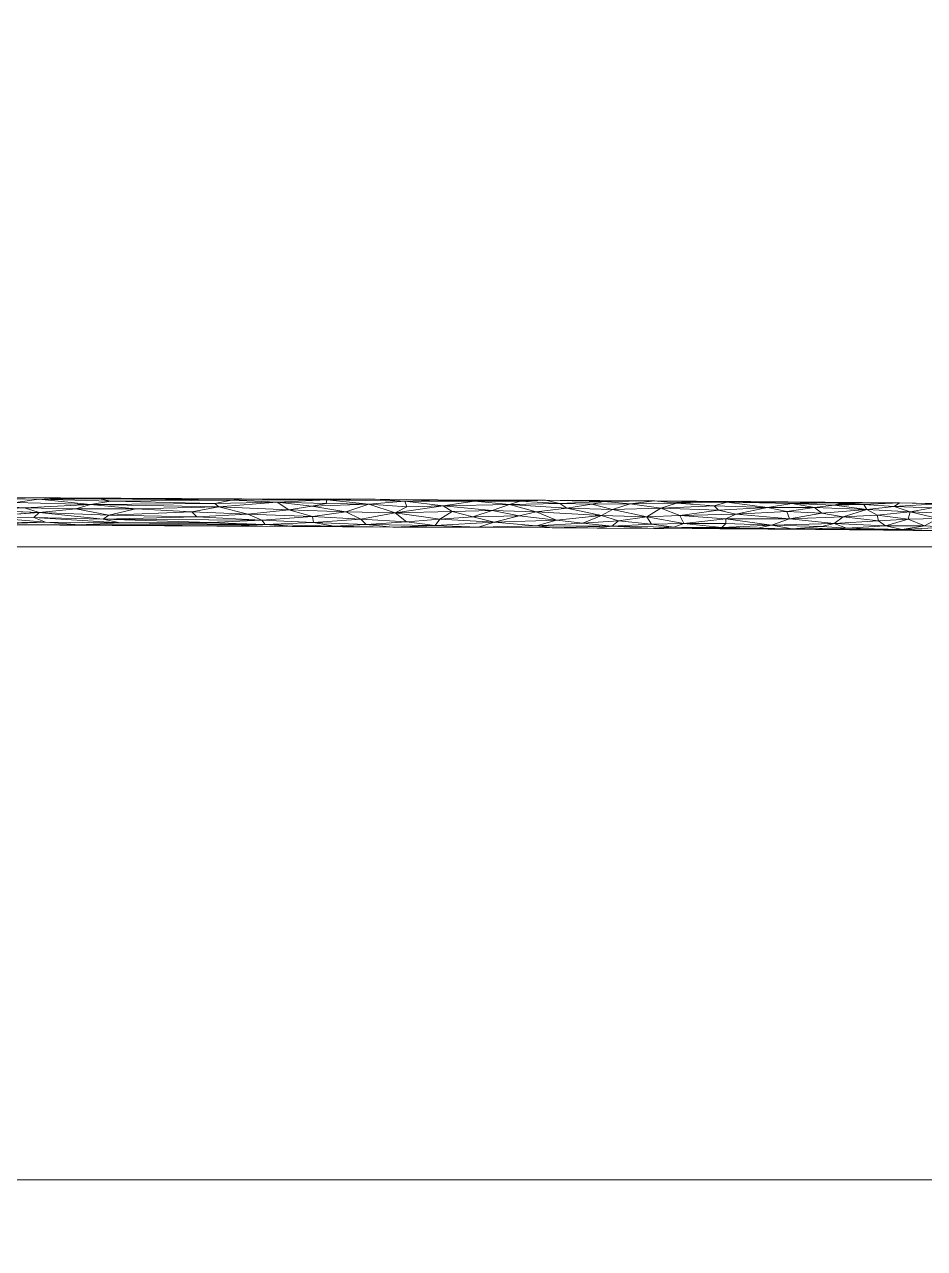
# Model space of a CAD drawing. Header units: inches. Extents: x -1767 to 184, y -1065 to 157.
# Drawn here: x -720.3 to -711.77, y -222.65 to -211.04 of the extents above; entities that cross this region are included whole.
import ezdxf

# ---------------------------------------------------------------- set-up
doc = ezdxf.new("R2010")
doc.units = ezdxf.units.IN
doc.header["$MEASUREMENT"] = 0
for name, color, linetype, lineweight in [('A-DETL-GENF', 92, 'Continuous', 9), ('E-LITE-EQPM', 33, 'Continuous', 9), ('G-IMPT', 8, 'Continuous', 9)]:
    doc.layers.add(name, color=color, linetype=linetype, lineweight=lineweight)

# ---------------------------------------------------------------- blocks, each defined once
blk = doc.blocks.new('flos_pendant16 - flos_pendant - 3D View - _3D__dwg_FLOS_AIM_Pendant_Lamps_dwg-2425-_3D_-5700993-FIRST FLOOR')
at = {"layer": 'G-IMPT'}
for p, q in [((-33.61, 1.113), (-35.667, 1.124)), ((-34.089, 1.083), (-35.667, 1.124)), ((-34.089, 1.083), (-35.483, 1.102)), ((-34.089, 1.083), (-33.61, 1.113)), ((-34.089, 1.083), (-33.61, 1.113)), ((-33.432, 1.094), (-34.089, 1.082)), ((-32.741, 1.091), (-34.089, 1.083)), ((-34.089, 1.083), (-32.741, 1.091)), ((-33.432, 1.094), (-33.746, 1.105)), ((-33.746, 1.105), (-33.432, 1.094)), ((-29.574, 1.097), (-33.61, 1.113)), ((-32.741, 1.091), (-33.61, 1.113)), ((-33.61, 1.113), (-29.574, 1.097)), ((-32.741, 1.091), (-33.432, 1.094)), ((-33.432, 1.094), (-33.316, 1.088)), ((-33.432, 1.094), (-32.741, 1.094)), ((-32.741, 1.091), (-29.574, 1.097)), ((-32.741, 1.091), (-32.491, 1.039)), ((-32.741, 1.091), (-29.805, 1.061)), ((-32.741, 1.091), (-32.491, 1.039)), ((-29.805, 1.061), (-32.741, 1.091)), ((-29.574, 1.097), (-29.805, 1.061)), ((-29.805, 1.061), (-29.574, 1.097)), ((-29.574, 1.097), (-27.622, 1.086)), ((-29.574, 1.097), (-27.68, 1.069)), ((-29.112, 1.09), (-27.622, 1.086)), ((-34.08, 0.789), (-35.491, 0.844)), ((-34.089, 1.083), (-34.608, 1.009)), ((-32.942, 0.965), (-34.608, 1.009)), ((-32.942, 0.965), (-34.41, 0.896)), ((-33.267, 0.872), (-34.41, 0.896)), ((-34.08, 0.789), (-34.41, 0.896)), ((-32.491, 1.039), (-34.089, 1.083)), ((-34.089, 1.083), (-32.942, 0.965)), ((-32.942, 0.965), (-34.089, 1.083)), ((-32.491, 1.039), (-34.089, 1.083)), ((-33.267, 0.872), (-34.08, 0.789)), ((-32.942, 0.965), (-33.267, 0.872)), ((-33.267, 0.872), (-32.942, 0.965)), ((-32.535, 0.734), (-33.267, 0.872)), ((-31.933, 0.869), (-33.267, 0.872)), ((-32.535, 0.734), (-33.267, 0.872)), ((-32.491, 1.039), (-32.942, 0.965)), ((-32.942, 0.965), (-30.171, 0.992)), ((-32.942, 0.965), (-30.171, 0.992)), ((-32.942, 0.965), (-31.933, 0.869)), ((-32.942, 0.965), (-30.088, 0.916)), ((-32.535, 0.734), (-31.933, 0.869)), ((-32.491, 1.039), (-29.805, 1.061)), ((-32.491, 1.039), (-30.171, 0.992)), ((-31.933, 0.869), (-30.088, 0.916)), ((-31.933, 0.869), (-30.685, 0.803)), ((-30.088, 0.916), (-30.685, 0.803)), ((-30.685, 0.803), (-30.088, 0.916)), ((-30.171, 0.992), (-29.805, 1.061)), ((-30.171, 0.992), (-28.791, 1.02)), ((-30.171, 0.992), (-30.088, 0.916)), ((-30.171, 0.992), (-30.088, 0.916)), ((-28.791, 1.02), (-30.088, 0.916)), ((-30.088, 0.916), (-28.791, 1.02)), ((-28.53, 0.85), (-30.088, 0.916)), ((-30.088, 0.916), (-29.44, 0.753)), ((-30.088, 0.916), (-28.53, 0.85)), ((-30.088, 0.916), (-29.44, 0.753)), ((-27.68, 1.069), (-29.805, 1.061)), ((-28.791, 1.02), (-29.805, 1.061)), ((-28.791, 1.02), (-29.805, 1.061)), ((-28.53, 0.85), (-29.44, 0.753)), ((-27.68, 1.069), (-28.791, 1.02)), ((-28.53, 0.85), (-28.791, 1.02)), ((-28.018, 0.929), (-28.791, 1.02)), ((-27.694, 0.992), (-28.791, 1.02)), ((-27.694, 0.992), (-28.791, 1.02)), ((-28.53, 0.85), (-28.018, 0.929)), ((-28.53, 0.85), (-28.018, 0.929)), ((-27.262, 0.803), (-28.53, 0.85)), ((-28.002, 0.698), (-28.53, 0.85)), ((-28.126, 1.076), (-27.622, 1.086)), ((-27.622, 1.086), (-28.126, 1.076)), ((-28.018, 0.929), (-27.694, 0.992)), ((-28.018, 0.929), (-27.694, 0.992)), ((-26.748, 0.976), (-28.018, 0.929)), ((-27.262, 0.803), (-28.018, 0.929)), ((-26.605, 1.083), (-27.942, 1.073)), ((-27.68, 1.069), (-27.694, 0.992)), ((-26.748, 0.976), (-27.694, 0.992)), ((-26.605, 1.083), (-27.68, 1.069)), ((-25.951, 1.039), (-27.68, 1.069)), ((-26.748, 0.976), (-27.68, 1.069)), ((-25.951, 1.039), (-27.68, 1.069)), ((-26.605, 1.083), (-27.622, 1.086)), ((-27.262, 0.803), (-26.748, 0.976)), ((-27.262, 0.803), (-26.748, 0.976)), ((-25.951, 1.039), (-26.748, 0.976)), ((-26.748, 0.976), (-25.951, 1.039)), ((-25.901, 0.916), (-26.748, 0.976)), ((-26.16, 0.786), (-26.748, 0.976)), ((-25.901, 0.916), (-26.748, 0.976)), ((-25.214, 1.069), (-26.605, 1.083)), ((-25.951, 1.039), (-26.605, 1.083)), ((-25.214, 1.069), (-26.605, 1.083)), ((-25.951, 1.039), (-26.605, 1.083)), ((-25.096, 0.938), (-26.16, 0.786)), ((-25.096, 0.938), (-26.16, 0.786)), ((-25.901, 0.916), (-26.16, 0.786)), ((-26.16, 0.786), (-25.901, 0.916)), ((-25.951, 1.039), (-25.214, 1.069)), ((-24.395, 1.039), (-25.951, 1.039)), ((-25.951, 1.039), (-25.096, 0.938)), ((-25.951, 1.039), (-25.901, 0.916)), ((-25.951, 1.039), (-25.901, 0.916)), ((-24.395, 1.039), (-25.951, 1.039)), ((-25.096, 0.938), (-25.901, 0.916)), ((-25.901, 0.916), (-25.096, 0.938)), ((-23.974, 1.067), (-25.214, 1.069)), ((-23.974, 1.067), (-25.214, 1.069)), ((-24.395, 1.039), (-25.214, 1.069)), ((-25.214, 1.069), (-23.974, 1.067)), ((-24.571, 1.056), (-25.214, 1.065)), ((-25.214, 1.065), (-24.571, 1.056)), ((-24.395, 1.039), (-25.096, 0.938)), ((-25.096, 0.938), (-24.395, 1.039)), ((-23.622, 0.971), (-25.096, 0.938)), ((-23.622, 0.971), (-25.096, 0.938)), ((-24.892, 0.814), (-25.096, 0.938)), ((-24.007, 0.836), (-25.096, 0.938)), ((-24.892, 0.814), (-25.096, 0.938)), ((-24.892, 0.814), (-24.007, 0.836)), ((-24.007, 0.836), (-24.892, 0.814)), ((-24.571, 1.056), (-24.677, 1.05)), ((-23.974, 1.067), (-24.571, 1.056)), ((-23.416, 1.058), (-24.571, 1.056)), ((-24.395, 1.04), (-24.571, 1.056)), ((-24.436, 0.693), (-24.007, 0.836)), ((-23.974, 1.067), (-24.395, 1.039)), ((-23.383, 1.042), (-24.395, 1.039)), ((-23.622, 0.971), (-24.395, 1.039)), ((-23.622, 0.971), (-24.395, 1.039)), ((-23.622, 0.971), (-24.007, 0.836)), ((-23.622, 0.971), (-24.007, 0.836)), ((-23.023, 0.808), (-24.007, 0.836)), ((-23.405, 0.715), (-24.007, 0.836)), ((-24.007, 0.836), (-23.023, 0.808)), ((-22.822, 1.061), (-23.974, 1.067)), ((-23.383, 1.042), (-23.974, 1.067)), ((-23.416, 1.058), (-23.974, 1.067)), ((-23.383, 1.042), (-23.622, 0.971)), ((-22.503, 0.992), (-23.622, 0.971)), ((-22.346, 0.888), (-23.622, 0.971)), ((-23.023, 0.808), (-23.622, 0.971)), ((-22.346, 0.888), (-23.622, 0.971)), ((-23.023, 0.808), (-23.622, 0.971)), ((-23.416, 1.058), (-23.573, 1.041)), ((-22.822, 1.061), (-23.416, 1.058)), ((-22.991, 1.055), (-23.416, 1.058)), ((-23.196, 1.048), (-23.416, 1.058)), ((-22.822, 1.061), (-23.383, 1.042)), ((-22.503, 0.992), (-23.383, 1.042)), ((-22.346, 0.888), (-23.023, 0.808)), ((-20.397, 1.047), (-22.822, 1.061)), ((-21.522, 1.036), (-22.822, 1.061)), ((-21.89, 1.047), (-22.822, 1.061)), ((-22.822, 1.061), (-22.503, 0.992)), ((-21.522, 1.036), (-22.503, 0.992)), ((-21.522, 1.036), (-22.503, 0.992)), ((-21.788, 0.973), (-22.503, 0.992)), ((-22.346, 0.888), (-22.503, 0.992)), ((-22.346, 0.888), (-22.503, 0.992)), ((-21.788, 0.973), (-22.346, 0.888)), ((-21.574, 0.726), (-22.346, 0.888)), ((-21.326, 0.855), (-22.346, 0.888)), ((-21.326, 0.855), (-22.346, 0.888)), ((-21.574, 0.726), (-22.346, 0.888)), ((-21.89, 1.047), (-22.227, 1.05)), ((-21.89, 1.047), (-21.998, 1.046)), ((-21.89, 1.047), (-21.998, 1.046)), ((-21.056, 1.041), (-21.89, 1.047)), ((-20.397, 1.047), (-21.89, 1.047)), ((-21.788, 0.973), (-21.522, 1.036)), ((-20.939, 0.982), (-21.788, 0.973)), ((-21.788, 0.973), (-20.939, 0.982)), ((-21.788, 0.973), (-21.326, 0.855)), ((-21.788, 0.973), (-21.326, 0.855)), ((-21.574, 0.726), (-21.326, 0.855)), ((-21.326, 0.855), (-21.574, 0.726)), ((-20.397, 1.047), (-21.522, 1.036)), ((-20.939, 0.982), (-21.522, 1.036)), ((-21.522, 1.036), (-20.939, 0.982)), ((-20.939, 0.982), (-21.326, 0.855)), ((-20.939, 0.982), (-21.326, 0.855)), ((-20.254, 0.888), (-21.326, 0.855)), ((-20.254, 0.888), (-21.326, 0.855)), ((-20.562, 0.693), (-21.326, 0.855)), ((-20.939, 0.982), (-20.397, 1.047)), ((-19.905, 0.995), (-20.939, 0.982)), ((-20.939, 0.982), (-20.254, 0.888)), ((-20.562, 0.693), (-20.254, 0.888)), ((-20.397, 1.047), (-19.457, 1.042)), ((-19.905, 0.995), (-20.397, 1.047)), ((-20.397, 1.047), (-19.512, 1.031)), ((-20.302, 1.037), (-19.457, 1.042)), ((-19.905, 0.995), (-20.254, 0.888)), ((-19.064, 0.935), (-20.254, 0.888)), ((-20.254, 0.888), (-19.064, 0.935)), ((-19.831, 0.723), (-20.254, 0.888)), ((-18.97, 0.844), (-20.254, 0.888)), ((-19.831, 0.723), (-20.254, 0.888)), ((-20.254, 0.888), (-18.97, 0.844)), ((-20.013, 1.007), (-19.457, 1.042)), ((-19.345, 1.009), (-20.009, 1.006)), ((-19.345, 1.009), (-20.009, 1.006)), ((-19.905, 0.995), (-19.512, 1.031)), ((-18.786, 1.023), (-19.905, 0.995)), ((-19.905, 0.995), (-19.064, 0.935)), ((-19.905, 0.995), (-19.064, 0.935)), ((-19.831, 0.723), (-18.97, 0.844)), ((-19.512, 1.031), (-19.457, 1.042)), ((-18.786, 1.023), (-19.512, 1.031)), ((-18.25, 1.034), (-19.457, 1.042)), ((-18.786, 1.023), (-19.457, 1.042)), ((-18.891, 1.02), (-19.457, 1.042)), ((-18.786, 1.023), (-19.064, 0.935)), ((-17.879, 0.902), (-19.064, 0.935)), ((-19.064, 0.935), (-18.97, 0.844)), ((-18.97, 0.844), (-19.064, 0.935)), ((-17.879, 0.902), (-18.97, 0.844)), ((-18.585, 0.756), (-18.97, 0.844)), ((-18.97, 0.844), (-18.585, 0.756)), ((-18.786, 1.023), (-18.25, 1.034)), ((-17.343, 0.992), (-18.786, 1.023)), ((-16.606, 1.023), (-18.786, 1.023)), ((-18.786, 1.023), (-17.879, 0.902)), ((-18.585, 0.756), (-17.879, 0.902)), ((-18.585, 0.756), (-17.879, 0.902)), ((-18.462, 1.023), (-18.25, 1.034)), ((-16.606, 1.023), (-18.25, 1.034)), ((-18.125, 1.028), (-18.25, 1.034)), ((-17.343, 0.992), (-17.879, 0.902)), ((-17.343, 0.992), (-17.879, 0.902)), ((-17.879, 0.902), (-17.447, 0.814)), ((-17.879, 0.902), (-16.837, 0.902)), ((-17.879, 0.902), (-17.447, 0.814)), ((-16.837, 0.902), (-17.879, 0.902)), ((-17.447, 0.814), (-16.837, 0.902)), ((-17.343, 0.992), (-16.606, 1.023)), ((-16.226, 1.006), (-17.343, 0.992)), ((-17.343, 0.992), (-16.394, 0.951)), ((-17.343, 0.992), (-16.837, 0.902)), ((-16.394, 0.951), (-17.343, 0.992)), ((-16.394, 0.951), (-16.837, 0.902)), ((-15.668, 0.855), (-16.837, 0.902)), ((-16.675, 0.773), (-16.837, 0.902)), ((-16.675, 0.773), (-16.837, 0.902)), ((-15.668, 0.855), (-16.675, 0.773)), ((-16.606, 1.023), (-14.948, 1.003)), ((-16.226, 1.006), (-16.606, 1.023)), ((-16.606, 1.023), (-15.608, 1.005)), ((-16.606, 1.023), (-16.311, 1.005)), ((-16.226, 1.006), (-16.394, 0.951)), ((-15.74, 0.965), (-16.394, 0.951)), ((-15.668, 0.855), (-16.394, 0.951)), ((-15.845, 0.974), (-16.312, 0.978)), ((-16.312, 0.978), (-15.845, 0.974)), ((-16.242, 1.001), (-15.988, 0.986)), ((-16.242, 1.001), (-15.988, 0.986)), ((-16.226, 1.006), (-14.948, 1.003)), ((-16.226, 1.006), (-15.74, 0.965)), ((-15.74, 0.965), (-16.226, 1.006)), ((-15.668, 0.855), (-16.196, 0.696)), ((-14.948, 1.003), (-15.74, 0.965)), ((-15.066, 0.927), (-15.74, 0.965)), ((-15.668, 0.855), (-15.74, 0.965)), ((-15.066, 0.927), (-15.74, 0.965)), ((-15.066, 0.927), (-15.668, 0.855)), ((-14.706, 0.808), (-15.668, 0.855)), ((-15.443, 0.734), (-15.668, 0.855)), ((-14.948, 1.003), (-15.066, 0.927)), ((-15.066, 0.927), (-14.948, 1.003)), ((-14.093, 0.982), (-15.066, 0.927)), ((-15.066, 0.927), (-14.093, 0.982)), ((-14.217, 0.896), (-15.066, 0.927)), ((-14.706, 0.808), (-15.066, 0.927)), ((-14.217, 0.896), (-15.066, 0.927)), ((-14.706, 0.808), (-15.066, 0.927)), ((-13.832, 0.982), (-14.948, 1.003)), ((-14.093, 0.982), (-14.948, 1.003)), ((-14.948, 1.003), (-13.832, 0.982)), ((-14.217, 0.896), (-14.706, 0.808)), ((-33.943, 0.572), (-35.554, 0.517)), ((-34.08, 0.789), (-35.392, 0.698)), ((-33.943, 0.572), (-35.392, 0.698)), ((-34.201, 0.682), (-35.392, 0.698)), ((-33.943, 0.572), (-35.392, 0.698)), ((-33.943, 0.572), (-35.254, 0.558)), ((-35.254, 0.558), (-33.943, 0.572)), ((-34.201, 0.682), (-34.08, 0.789)), ((-32.28, 0.558), (-34.201, 0.682)), ((-33.943, 0.572), (-34.201, 0.682)), ((-32.656, 0.643), (-34.201, 0.682)), ((-33.943, 0.572), (-34.201, 0.682)), ((-32.656, 0.643), (-34.08, 0.789)), ((-32.535, 0.734), (-34.08, 0.789)), ((-32.28, 0.558), (-33.943, 0.572)), ((-33.187, 0.514), (-33.943, 0.572)), ((-32.28, 0.558), (-33.187, 0.514)), ((-32.656, 0.643), (-32.535, 0.734)), ((-30.578, 0.69), (-32.656, 0.643)), ((-32.28, 0.558), (-32.656, 0.643)), ((-32.656, 0.643), (-30.281, 0.566)), ((-32.656, 0.643), (-29.132, 0.621)), ((-30.281, 0.566), (-32.656, 0.643)), ((-32.535, 0.734), (-30.685, 0.803)), ((-30.578, 0.69), (-32.535, 0.734)), ((-32.28, 0.558), (-30.281, 0.566)), ((-32.28, 0.558), (-29.057, 0.525)), ((-30.578, 0.69), (-30.685, 0.803)), ((-29.44, 0.753), (-30.685, 0.803)), ((-30.578, 0.69), (-30.685, 0.803)), ((-30.578, 0.69), (-29.44, 0.753)), ((-30.578, 0.69), (-29.132, 0.621)), ((-30.281, 0.566), (-29.132, 0.621)), ((-30.281, 0.566), (-29.132, 0.621)), ((-29.057, 0.525), (-30.281, 0.566)), ((-29.057, 0.525), (-30.281, 0.566)), ((-28.002, 0.698), (-29.44, 0.753)), ((-29.132, 0.621), (-29.44, 0.753)), ((-29.132, 0.621), (-29.44, 0.753)), ((-28.002, 0.698), (-29.132, 0.621)), ((-27.982, 0.564), (-29.132, 0.621)), ((-29.057, 0.525), (-29.132, 0.621)), ((-27.982, 0.564), (-29.057, 0.525)), ((-27.262, 0.803), (-28.002, 0.698)), ((-28.002, 0.698), (-26.927, 0.643)), ((-28.002, 0.698), (-27.982, 0.564)), ((-26.927, 0.643), (-27.982, 0.564)), ((-26.808, 0.525), (-27.982, 0.564)), ((-27.518, 0.487), (-27.982, 0.564)), ((-27.262, 0.803), (-26.16, 0.786)), ((-27.262, 0.803), (-26.927, 0.643)), ((-27.262, 0.803), (-26.16, 0.786)), ((-26.16, 0.786), (-26.927, 0.643)), ((-25.912, 0.58), (-26.927, 0.643)), ((-26.808, 0.525), (-26.927, 0.643)), ((-25.912, 0.58), (-26.808, 0.525)), ((-24.892, 0.814), (-26.16, 0.786)), ((-24.892, 0.814), (-26.16, 0.786)), ((-25.17, 0.641), (-26.16, 0.786)), ((-25.912, 0.58), (-26.16, 0.786)), ((-26.16, 0.786), (-25.912, 0.58)), ((-25.17, 0.641), (-25.912, 0.58)), ((-25.912, 0.58), (-25.17, 0.641)), ((-25.274, 0.498), (-25.912, 0.58)), ((-25.274, 0.498), (-25.912, 0.58)), ((-25.17, 0.641), (-25.274, 0.498)), ((-23.96, 0.572), (-25.274, 0.498)), ((-25.274, 0.498), (-23.96, 0.572)), ((-25.17, 0.641), (-24.892, 0.814)), ((-25.17, 0.641), (-24.892, 0.814)), ((-24.436, 0.693), (-25.17, 0.641)), ((-24.436, 0.693), (-25.17, 0.641)), ((-25.17, 0.641), (-23.96, 0.572)), ((-24.436, 0.693), (-24.892, 0.814)), ((-24.892, 0.814), (-24.436, 0.693)), ((-24.436, 0.693), (-23.405, 0.715)), ((-24.436, 0.693), (-23.96, 0.572)), ((-24.312, 0.462), (-23.96, 0.572)), ((-23.405, 0.715), (-23.96, 0.572)), ((-23.405, 0.715), (-23.96, 0.572)), ((-22.572, 0.616), (-23.96, 0.572)), ((-23.017, 0.495), (-23.96, 0.572)), ((-23.023, 0.808), (-23.405, 0.715)), ((-23.405, 0.715), (-23.023, 0.808)), ((-22.572, 0.616), (-23.405, 0.715)), ((-22.572, 0.616), (-23.405, 0.715)), ((-21.574, 0.726), (-23.023, 0.808)), ((-22.572, 0.616), (-23.023, 0.808)), ((-23.023, 0.808), (-22.572, 0.616)), ((-23.017, 0.495), (-22.572, 0.616)), ((-21.986, 0.55), (-23.017, 0.495)), ((-21.574, 0.726), (-22.572, 0.616)), ((-22.572, 0.616), (-21.574, 0.726)), ((-21.986, 0.55), (-22.572, 0.616)), ((-21.986, 0.55), (-22.572, 0.616)), ((-21.986, 0.55), (-21.574, 0.726)), ((-21.574, 0.726), (-21.986, 0.55)), ((-21.194, 0.608), (-21.986, 0.55)), ((-21.34, 0.489), (-21.986, 0.55)), ((-21.34, 0.489), (-21.986, 0.55)), ((-20.562, 0.693), (-21.574, 0.726)), ((-21.194, 0.608), (-21.574, 0.726)), ((-21.34, 0.489), (-21.194, 0.608)), ((-21.194, 0.608), (-21.34, 0.489)), ((-20.562, 0.693), (-21.194, 0.608)), ((-20.463, 0.531), (-21.194, 0.608)), ((-20.562, 0.693), (-19.831, 0.723)), ((-19.74, 0.542), (-20.562, 0.693)), ((-20.562, 0.693), (-20.463, 0.531)), ((-18.585, 0.756), (-19.831, 0.723)), ((-18.808, 0.649), (-19.831, 0.723)), ((-19.74, 0.542), (-19.831, 0.723)), ((-19.831, 0.723), (-19.74, 0.542)), ((-18.808, 0.649), (-19.74, 0.542)), ((-18.585, 0.756), (-18.808, 0.649)), ((-18.808, 0.649), (-18.585, 0.756)), ((-17.392, 0.646), (-18.808, 0.649)), ((-18.808, 0.649), (-17.788, 0.506)), ((-18.808, 0.649), (-18.805, 0.542)), ((-17.392, 0.646), (-18.808, 0.649)), ((-18.585, 0.756), (-17.447, 0.814)), ((-18.585, 0.756), (-17.447, 0.814)), ((-18.585, 0.756), (-17.392, 0.646)), ((-18.585, 0.756), (-17.392, 0.646)), ((-17.392, 0.646), (-17.788, 0.506)), ((-17.392, 0.646), (-17.788, 0.506)), ((-16.394, 0.547), (-17.788, 0.506)), ((-17.788, 0.506), (-16.394, 0.547)), ((-16.675, 0.773), (-17.447, 0.814)), ((-17.392, 0.646), (-17.447, 0.814)), ((-17.392, 0.646), (-17.447, 0.814)), ((-17.447, 0.814), (-16.675, 0.773)), ((-16.675, 0.773), (-17.392, 0.646)), ((-17.392, 0.646), (-16.675, 0.773)), ((-16.196, 0.696), (-17.392, 0.646)), ((-16.394, 0.547), (-17.392, 0.646)), ((-16.394, 0.547), (-17.392, 0.646)), ((-16.196, 0.696), (-16.675, 0.773)), ((-16.394, 0.547), (-16.669, 0.476)), ((-16.669, 0.476), (-16.394, 0.547)), ((-16.196, 0.696), (-16.394, 0.547)), ((-15.41, 0.605), (-16.394, 0.547)), ((-15.259, 0.492), (-16.394, 0.547)), ((-16.122, 0.443), (-16.394, 0.547)), ((-15.443, 0.734), (-16.196, 0.696)), ((-15.443, 0.734), (-16.196, 0.696)), ((-15.41, 0.605), (-16.196, 0.696)), ((-14.706, 0.808), (-15.443, 0.734)), ((-15.443, 0.734), (-14.706, 0.808)), ((-15.443, 0.734), (-14.753, 0.638)), ((-15.443, 0.734), (-15.41, 0.605)), ((-15.443, 0.734), (-14.753, 0.638)), ((-14.753, 0.638), (-15.41, 0.605)), ((-15.41, 0.605), (-15.259, 0.492)), ((-14.753, 0.638), (-15.259, 0.492)), ((-14.706, 0.808), (-14.753, 0.638)), ((-14.706, 0.808), (-14.753, 0.638)), ((-14.085, 0.657), (-14.753, 0.638)), ((-14.39, 0.495), (-14.753, 0.638)), ((-14.753, 0.638), (-14.39, 0.495)), ((-14.085, 0.657), (-14.706, 0.808)), ((-13.964, 0.775), (-14.706, 0.808)), ((-14.085, 0.657), (-14.39, 0.495)), ((-33.624, 0.506), (-35.554, 0.517)), ((-33.187, 0.514), (-35.554, 0.517)), ((-33.539, 0.509), (-35.554, 0.517)), ((-33.539, 0.509), (-35.554, 0.517)), ((-33.539, 0.509), (-33.938, 0.515)), ((-33.187, 0.514), (-33.624, 0.506)), ((-33.624, 0.506), (-33.539, 0.509)), ((-30.13, 0.489), (-33.624, 0.506)), ((-33.187, 0.514), (-33.539, 0.509)), ((-30.13, 0.489), (-33.539, 0.509)), ((-33.539, 0.509), (-31.95, 0.506)), ((-33.539, 0.509), (-32.33, 0.509)), ((-33.187, 0.514), (-29.057, 0.525)), ((-33.187, 0.514), (-30.13, 0.489)), ((-33.187, 0.514), (-29.761, 0.492)), ((-30.13, 0.489), (-29.761, 0.492)), ((-30.13, 0.489), (-28.453, 0.478)), ((-30.13, 0.489), (-29.761, 0.488)), ((-28.453, 0.478), (-30.13, 0.489)), ((-30.13, 0.489), (-29.761, 0.488)), ((-29.057, 0.525), (-29.761, 0.492)), ((-28.453, 0.478), (-29.761, 0.492)), ((-28.453, 0.478), (-29.057, 0.525)), ((-27.518, 0.487), (-29.057, 0.525)), ((-28.453, 0.478), (-29.057, 0.525)), ((-28.453, 0.478), (-27.518, 0.487)), ((-27.16, 0.481), (-28.453, 0.478)), ((-27.192, 0.481), (-28.453, 0.481)), ((-26.215, 0.465), (-28.453, 0.478)), ((-27.222, 0.482), (-27.971, 0.483)), ((-26.808, 0.525), (-27.518, 0.487)), ((-26.215, 0.465), (-27.518, 0.487)), ((-26.215, 0.465), (-26.808, 0.525)), ((-25.274, 0.498), (-26.808, 0.525)), ((-26.215, 0.465), (-25.274, 0.498)), ((-25.274, 0.498), (-26.215, 0.465)), ((-26.215, 0.465), (-24.312, 0.462)), ((-24.312, 0.462), (-25.274, 0.498)), ((-23.017, 0.495), (-24.312, 0.462)), ((-22.668, 0.451), (-24.312, 0.462)), ((-21.34, 0.489), (-23.017, 0.495)), ((-22.668, 0.451), (-23.017, 0.495)), ((-21.34, 0.489), (-22.668, 0.451)), ((-21.667, 0.443), (-22.668, 0.451)), ((-21.667, 0.443), (-22.668, 0.451)), ((-21.34, 0.489), (-21.667, 0.443)), ((-21.34, 0.489), (-21.667, 0.443)), ((-20.411, 0.434), (-21.667, 0.443)), ((-21.34, 0.489), (-20.463, 0.531)), ((-19.963, 0.465), (-21.34, 0.489)), ((-21.34, 0.489), (-20.411, 0.434)), ((-19.74, 0.542), (-20.463, 0.531)), ((-19.963, 0.465), (-20.463, 0.531)), ((-19.963, 0.465), (-20.411, 0.434)), ((-18.94, 0.426), (-20.411, 0.434)), ((-19.74, 0.542), (-19.963, 0.465)), ((-19.74, 0.542), (-19.963, 0.465)), ((-18.94, 0.426), (-19.963, 0.465)), ((-18.893, 0.459), (-19.963, 0.465)), ((-19.963, 0.465), (-18.94, 0.426)), ((-19.652, 0.459), (-19.786, 0.458)), ((-19.652, 0.459), (-19.786, 0.458)), ((-18.805, 0.542), (-19.74, 0.542)), ((-19.74, 0.542), (-18.893, 0.459)), ((-18.893, 0.459), (-19.74, 0.542)), ((-18.376, 0.44), (-19.652, 0.459)), ((-19.135, 0.434), (-19.652, 0.459)), ((-18.376, 0.44), (-19.652, 0.459)), ((-18.376, 0.44), (-19.135, 0.434)), ((-18.376, 0.44), (-19.135, 0.434)), ((-18.94, 0.426), (-19.135, 0.434)), ((-18.94, 0.426), (-18.893, 0.459)), ((-18.096, 0.44), (-18.94, 0.426)), ((-18.376, 0.44), (-18.94, 0.426)), ((-17.332, 0.429), (-18.94, 0.426)), ((-16.815, 0.412), (-18.94, 0.426)), ((-18.805, 0.542), (-18.893, 0.459)), ((-17.788, 0.506), (-18.893, 0.459)), ((-18.096, 0.44), (-18.893, 0.459)), ((-17.788, 0.506), (-18.805, 0.542)), ((-17.788, 0.506), (-18.805, 0.542)), ((-16.815, 0.412), (-18.376, 0.44)), ((-18.125, 0.438), (-18.376, 0.44)), ((-17.788, 0.506), (-18.096, 0.44)), ((-17.332, 0.429), (-18.096, 0.44)), ((-16.669, 0.476), (-17.788, 0.506)), ((-17.332, 0.429), (-17.788, 0.506)), ((-17.332, 0.429), (-17.788, 0.506)), ((-16.669, 0.476), (-17.332, 0.429)), ((-16.122, 0.443), (-17.332, 0.429)), ((-17.191, 0.429), (-17.332, 0.43)), ((-17.332, 0.43), (-17.191, 0.429)), ((-16.298, 0.412), (-17.332, 0.429)), ((-16.815, 0.412), (-17.332, 0.429)), ((-16.298, 0.412), (-17.332, 0.429)), ((-16.815, 0.412), (-17.191, 0.429)), ((-16.666, 0.436), (-16.815, 0.412)), ((-15.234, 0.415), (-16.815, 0.412)), ((-16.815, 0.412), (-15.297, 0.399)), ((-16.298, 0.412), (-16.815, 0.412)), ((-16.122, 0.443), (-16.669, 0.476)), ((-16.298, 0.412), (-16.122, 0.443)), ((-14.882, 0.415), (-16.298, 0.412)), ((-16.298, 0.412), (-15.297, 0.399)), ((-15.259, 0.492), (-16.122, 0.443)), ((-16.122, 0.443), (-15.259, 0.492)), ((-14.882, 0.415), (-16.122, 0.443)), ((-15.234, 0.415), (-16.122, 0.443)), ((-15.234, 0.415), (-16.122, 0.443)), ((-14.882, 0.415), (-15.297, 0.399)), ((-15.234, 0.415), (-15.297, 0.399)), ((-14.005, 0.382), (-15.297, 0.399)), ((-14.277, 0.388), (-15.297, 0.399)), ((-14.39, 0.495), (-15.259, 0.492)), ((-14.882, 0.415), (-15.259, 0.492)), ((-15.107, 0.42), (-15.234, 0.415)), ((-15.107, 0.42), (-15.234, 0.415)), ((-14.277, 0.388), (-15.234, 0.415)), ((-14.39, 0.495), (-14.882, 0.415)), ((-13.895, 0.462), (-14.882, 0.415)), ((-14.005, 0.382), (-14.882, 0.415)), ((-13.895, 0.462), (-14.39, 0.495))]:
    blk.add_line(p, q, dxfattribs=at)
at = {"layer": 'G-IMPT', "flags": 128}
for points in [[(-37.813, 1.126), (-36.016, 1.122), (-37.539, 1.133), (-36.81, 1.116), (-35.667, 1.124), (-35.483, 1.102), (-34.089, 1.083)], [(-29.533, 1.094), (-27.622, 1.086), (-29.574, 1.097), (-32.741, 1.097), (-33.61, 1.113), (-35.667, 1.124), (-34.089, 1.083), (-34.608, 1.009)], [(-34.089, 1.082), (-33.432, 1.094), (-32.741, 1.094)], [(-33.316, 1.088), (-33.432, 1.094), (-32.741, 1.091)], [(-29.574, 1.097), (-27.68, 1.069), (-28.791, 1.02)], [(-34.201, 0.682), (-35.392, 0.698), (-34.08, 0.789), (-35.491, 0.844), (-34.41, 0.896), (-35.527, 0.96)], [(-29.132, 0.621), (-30.578, 0.69), (-32.535, 0.734), (-31.933, 0.869), (-32.942, 0.965), (-34.608, 1.009)], [(-34.41, 0.896), (-32.942, 0.965), (-30.088, 0.916)], [(-34.08, 0.789), (-34.41, 0.896), (-33.267, 0.872), (-34.08, 0.789), (-32.535, 0.734), (-30.685, 0.803)], [(-33.267, 0.872), (-31.933, 0.869), (-30.088, 0.916)], [(-30.171, 0.992), (-32.491, 1.039), (-32.942, 0.965)], [(-31.933, 0.869), (-30.685, 0.803), (-29.44, 0.753), (-30.578, 0.69), (-32.656, 0.643), (-32.535, 0.734)], [(-28.791, 1.02), (-30.171, 0.992), (-29.805, 1.061), (-32.491, 1.039)], [(-26.748, 0.976), (-27.694, 0.992), (-27.68, 1.069), (-29.805, 1.061)], [(-29.44, 0.753), (-28.53, 0.85), (-28.791, 1.02), (-28.018, 0.929)], [(-28.53, 0.85), (-28.002, 0.698), (-29.132, 0.621)], [(-28.002, 0.698), (-27.262, 0.803), (-28.53, 0.85)], [(-26.748, 0.976), (-28.018, 0.929), (-27.262, 0.803)], [(-27.982, 0.564), (-26.808, 0.525), (-26.927, 0.643), (-26.16, 0.786), (-26.748, 0.976)], [(-27.622, 1.086), (-26.605, 1.083), (-27.942, 1.073)], [(-26.605, 1.083), (-27.68, 1.069), (-26.748, 0.976)], [(-24.395, 1.039), (-25.214, 1.069), (-25.951, 1.039), (-25.096, 0.938)], [(-25.214, 1.069), (-23.974, 1.067), (-24.571, 1.056), (-23.416, 1.058), (-22.822, 1.061), (-23.383, 1.042)], [(-25.17, 0.641), (-23.96, 0.572), (-24.436, 0.693), (-23.405, 0.715), (-24.007, 0.836)], [(-25.096, 0.938), (-24.007, 0.836), (-24.436, 0.693)], [(-24.395, 1.04), (-24.571, 1.056), (-24.677, 1.05)], [(-23.383, 1.042), (-24.395, 1.039), (-23.974, 1.067), (-22.822, 1.061)], [(-23.383, 1.042), (-23.622, 0.971), (-22.503, 0.992), (-23.383, 1.042), (-23.974, 1.067), (-23.416, 1.058), (-22.991, 1.055)], [(-23.573, 1.041), (-23.416, 1.058), (-23.196, 1.048)], [(-22.346, 0.888), (-23.023, 0.808), (-21.574, 0.726)], [(-22.503, 0.992), (-22.822, 1.061), (-20.397, 1.047), (-21.522, 1.036)], [(-22.227, 1.05), (-21.89, 1.047), (-22.822, 1.061), (-21.522, 1.036), (-21.788, 0.973)], [(-22.503, 0.992), (-21.788, 0.973), (-22.346, 0.888)], [(-21.056, 1.041), (-21.89, 1.047), (-20.397, 1.047), (-20.939, 0.982), (-19.905, 0.995)], [(-21.326, 0.855), (-20.562, 0.693), (-19.831, 0.723)], [(-20.939, 0.982), (-20.254, 0.888), (-20.562, 0.693), (-20.463, 0.531), (-19.74, 0.542)], [(-19.905, 0.995), (-19.512, 1.031), (-20.397, 1.047)], [(-15.608, 1.005), (-16.606, 1.023), (-18.25, 1.034), (-19.457, 1.042), (-20.397, 1.047), (-19.905, 0.995), (-20.254, 0.888)], [(-20.302, 1.037), (-19.457, 1.042), (-19.512, 1.031), (-18.786, 1.023), (-19.905, 0.995)], [(-20.013, 1.007), (-19.457, 1.042), (-18.891, 1.02)], [(-18.97, 0.844), (-19.831, 0.723), (-18.585, 0.756)], [(-19.064, 0.935), (-18.786, 1.023), (-19.457, 1.042)], [(-19.064, 0.935), (-17.879, 0.902), (-18.97, 0.844)], [(-17.879, 0.902), (-18.786, 1.023), (-18.25, 1.034)], [(-17.343, 0.992), (-18.786, 1.023), (-16.606, 1.023), (-17.343, 0.992), (-16.226, 1.006), (-16.606, 1.023), (-16.311, 1.005)], [(-18.462, 1.023), (-18.25, 1.034), (-18.125, 1.028)], [(-17.447, 0.814), (-16.837, 0.902), (-17.343, 0.992)], [(-16.837, 0.902), (-15.668, 0.855), (-15.74, 0.965), (-16.394, 0.951), (-16.226, 1.006), (-14.948, 1.003), (-16.606, 1.023)], [(-16.196, 0.696), (-16.675, 0.773), (-15.668, 0.855), (-16.394, 0.951), (-16.837, 0.902)], [(-16.196, 0.696), (-15.668, 0.855), (-15.066, 0.927)], [(-14.217, 0.896), (-14.093, 0.982), (-14.948, 1.003), (-15.74, 0.965)], [(-14.706, 0.808), (-15.668, 0.855), (-15.443, 0.734)], [(-13.964, 0.775), (-14.706, 0.808), (-14.217, 0.896)], [(-33.187, 0.514), (-33.539, 0.509), (-35.554, 0.517), (-36.67, 0.594)], [(-35.254, 0.558), (-35.554, 0.517), (-33.943, 0.572)], [(-32.656, 0.643), (-34.08, 0.789), (-34.201, 0.682)], [(-29.132, 0.621), (-32.656, 0.643), (-32.28, 0.558), (-34.201, 0.682), (-32.656, 0.643)], [(-29.761, 0.492), (-33.187, 0.514), (-29.057, 0.525), (-32.28, 0.558), (-30.281, 0.566)], [(-28.453, 0.478), (-29.761, 0.492), (-29.057, 0.525), (-29.132, 0.621), (-27.982, 0.564), (-26.927, 0.643), (-28.002, 0.698)], [(-29.44, 0.753), (-28.002, 0.698), (-27.982, 0.564)], [(-29.057, 0.525), (-27.982, 0.564), (-27.518, 0.487)], [(-27.518, 0.487), (-26.808, 0.525), (-25.912, 0.58)], [(-25.912, 0.58), (-26.927, 0.643), (-27.262, 0.803)], [(-26.16, 0.786), (-25.17, 0.641), (-25.274, 0.498)], [(-23.96, 0.572), (-23.017, 0.495), (-22.668, 0.451), (-21.34, 0.489), (-23.017, 0.495), (-24.312, 0.462), (-23.96, 0.572)], [(-23.96, 0.572), (-22.572, 0.616), (-23.017, 0.495), (-21.986, 0.55)], [(-21.986, 0.55), (-21.194, 0.608), (-20.463, 0.531), (-19.963, 0.465), (-21.34, 0.489)], [(-19.74, 0.542), (-20.562, 0.693), (-21.194, 0.608), (-21.574, 0.726), (-20.562, 0.693)], [(-18.808, 0.649), (-18.805, 0.542), (-18.893, 0.459), (-19.963, 0.465)], [(-18.805, 0.542), (-19.74, 0.542), (-18.808, 0.649), (-19.831, 0.723)], [(-19.652, 0.459), (-19.135, 0.434), (-18.94, 0.426), (-18.893, 0.459), (-17.788, 0.506), (-18.808, 0.649)], [(-15.259, 0.492), (-16.394, 0.547), (-16.196, 0.696), (-17.392, 0.646)], [(-15.41, 0.605), (-16.394, 0.547), (-16.122, 0.443), (-16.669, 0.476)], [(-13.895, 0.462), (-14.39, 0.495), (-15.259, 0.492), (-14.753, 0.638), (-15.41, 0.605), (-16.196, 0.696)], [(-15.259, 0.492), (-15.41, 0.605), (-15.443, 0.734)], [(-14.753, 0.638), (-14.085, 0.657), (-14.706, 0.808)], [(-35.554, 0.517), (-33.539, 0.509), (-33.938, 0.515)], [(-33.187, 0.514), (-35.554, 0.514), (-33.624, 0.506), (-33.539, 0.509), (-30.13, 0.489), (-29.761, 0.492)], [(-33.187, 0.514), (-30.13, 0.489), (-33.624, 0.506), (-33.187, 0.514)], [(-26.215, 0.465), (-27.518, 0.487), (-29.057, 0.525)], [(-24.312, 0.462), (-26.215, 0.462), (-28.453, 0.478)], [(-26.215, 0.465), (-26.808, 0.525), (-25.274, 0.498)], [(-22.668, 0.451), (-24.312, 0.462), (-25.274, 0.498)], [(-21.667, 0.443), (-20.411, 0.434), (-21.34, 0.489), (-20.463, 0.531)], [(-19.963, 0.465), (-20.411, 0.434), (-18.94, 0.426), (-17.332, 0.426)], [(-18.94, 0.426), (-18.096, 0.44), (-17.332, 0.429), (-16.669, 0.476), (-17.788, 0.506)], [(-17.191, 0.429), (-16.815, 0.412), (-18.94, 0.426), (-18.376, 0.44), (-18.125, 0.438)], [(-17.788, 0.506), (-18.096, 0.44), (-18.893, 0.459)], [(-17.332, 0.429), (-16.815, 0.412), (-18.376, 0.44)], [(-14.882, 0.415), (-16.122, 0.443), (-17.332, 0.429)], [(-15.234, 0.415), (-16.815, 0.415), (-15.297, 0.399), (-16.298, 0.412), (-16.122, 0.443)], [(-16.666, 0.436), (-16.815, 0.412), (-16.298, 0.412), (-14.882, 0.415)], [(-14.005, 0.382), (-15.297, 0.399), (-15.234, 0.415), (-14.277, 0.388), (-15.297, 0.399), (-14.882, 0.415)], [(-13.895, 0.462), (-14.882, 0.415), (-15.259, 0.492)], [(-13.381, 0.399), (-14.005, 0.382), (-14.882, 0.415), (-14.39, 0.495)]]:
    blk.add_lwpolyline(points, dxfattribs=at)
blk.add_lwpolyline([(-33.943, 0.572), (-33.187, 0.514), (-32.28, 0.558)], close=True, dxfattribs=at)
blk = doc.blocks.new('flos_pendant16 - flos_pendant - 3D View - _3D__dwg-5700992-FIRST FLOOR')
at = {"xscale": 0.426201584994806, "yscale": 0.426201584994806, "zscale": 0.426201584994806}
blk.add_blockref('flos_pendant16 - flos_pendant - 3D View - _3D__dwg_FLOS_AIM_Pendant_Lamps_dwg-2425-_3D_-5700993-FIRST FLOOR', (0.705, -0.376), dxfattribs=at)
blk = doc.blocks.new('flos_pendant16 - flos_pendant16 2-5682999-FIRST FLOOR')
blk.add_blockref('flos_pendant16 - flos_pendant - 3D View - _3D__dwg-5700992-FIRST FLOOR', (0, 0))

msp = doc.modelspace()

# ---------------------------------------------------------------- hatches: boundary and pattern name
at = {"layer": 'A-DETL-GENF'}
h = msp.add_hatch(dxfattribs=at)
h.set_pattern_fill('FP1_12', style=0, pattern_type=2)
h.set_pattern_definition([(0, (0, 0), (0, 6), [])])
h.paths.add_polyline_path([(-850.187, -314.948), (-830.063, -314.948), (-830.063, -299.793), (-556.779, -299.793), (-556.779, -106.837), (-967.915, -51.624), (-967.915, -314.948), (-962.365, -314.948), (-962.365, -308.8), (-932.365, -308.8), (-932.365, -314.948), (-853.937, -314.948)], flags=0)
h.paths.add_polyline_path([(-751.704, -218.257), (-751.704, -218.257), (-751.652, -218.25)], flags=0)
h.paths.add_polyline_path([(-801.072, -213.424), (-801.072, -213.424), (-801.01, -213.424)], flags=0)

# ---------------------------------------------------------------- block references
at = {"layer": 'E-LITE-EQPM'}
msp.add_blockref('flos_pendant16 - flos_pendant16 2-5682999-FIRST FLOOR', (-706.342, -215.63), dxfattribs=at)

doc.saveas('drawing.dxf')
